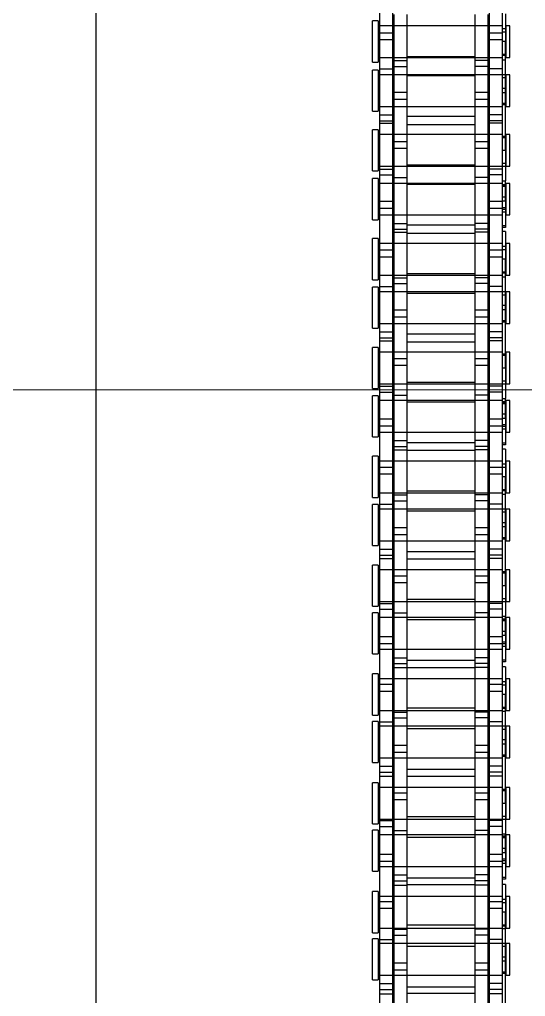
# Model space of a CAD drawing. Header units: metres. Extents: x 0 to 63075, y 0 to 44550.
# Drawn here: x 14100.3 to 14159.3, y 27081.8 to 27195.8 of the extents above; entities that cross this region are included whole.
import ezdxf

# ---------------------------------------------------------------- set-up
doc = ezdxf.new("R2010")
doc.units = ezdxf.units.M
doc.header["$LTSCALE"] = 75
for name, pattern in [('CENTER2', [28.575, 19.05, -3.175, 3.175, -3.175]), ('CENTERX2', [101.6, 63.5, -12.7, 12.7, -12.7]), ('HIDDEN2', [4.7625, 3.175, -1.5875])]:
    doc.linetypes.add(name, pattern=pattern)
for name, color, linetype in [('SC1', 7, 'CENTER2'), ('SDM', 7, 'Continuous'), ('SL4', 4, 'Continuous'), ('ST1', 7, 'HIDDEN2')]:
    doc.layers.add(name, color=color, linetype=linetype)

# ---------------------------------------------------------------- blocks, each defined once
blk = doc.blocks.new('A$Cb6dca9d5')
at = {"layer": 'SL4'}
blk.add_line((262.77, 215.01), (262.77, 1004.76), dxfattribs=at)
at = {"layer": 'ST1'}
for p, q in [((295.84, 450.3), (295.84, 459.4)), ((297.36, 450.3), (297.36, 459.4)), ((308.64, 450.3), (308.64, 459.4)), ((310.16, 450.3), (310.16, 459.4)), ((297.51, 447.56), (297.51, 456.65)), ((299.03, 447.56), (299.03, 456.65)), ((306.96, 447.56), (306.96, 456.65)), ((308.48, 447.56), (308.48, 456.65)), ((310.49, 456.71), (310.49, 453.48)), ((295, 451.08), (295, 455.88)), ((295.66, 455.88), (295, 455.88)), ((295.66, 455.88), (295.66, 451.08)), ((310.16, 455.32), (295.66, 455.32)), ((297.36, 455.32), (295.84, 455.32)), ((299.03, 455.32), (297.51, 455.32)), ((306.96, 455.32), (299.03, 455.32)), ((308.48, 455.32), (306.96, 455.32)), ((310.16, 455.32), (308.64, 455.32)), ((310.53, 454.95), (310.16, 454.95)), ((310.53, 455.32), (310.53, 451.63)), ((311, 455.32), (310.53, 455.32)), ((311, 451.63), (311, 455.32)), ((295.84, 454.5), (297.36, 454.5)), ((308.64, 454.5), (310.16, 454.5)), ((310.49, 454.58), (310.16, 454.58)), ((297.36, 453.67), (295.84, 453.67)), ((310.16, 453.67), (308.64, 453.67)), ((310.49, 453.48), (310.16, 453.48)), ((310.49, 440.78), (310.49, 453.48)), ((295.66, 451.63), (310.16, 451.63)), ((295.84, 451.63), (297.36, 451.63)), ((297.51, 451.63), (299.03, 451.63)), ((306.96, 451.71), (299.03, 451.71)), ((299.03, 451.63), (306.96, 451.63)), ((306.96, 451.63), (308.48, 451.63)), ((308.64, 451.63), (310.16, 451.63)), ((310.16, 452), (310.53, 452)), ((310.49, 451.86), (310.16, 451.86)), ((310.53, 451.63), (311, 451.63)), ((295, 451.08), (295.66, 451.08)), ((295.84, 450.3), (297.36, 450.3)), ((295.84, 443.95), (295.84, 450.3)), ((297.36, 443.95), (297.36, 450.3)), ((297.51, 451.26), (299.03, 451.26)), ((297.51, 450.58), (299.03, 450.58)), ((308.48, 451.26), (306.96, 451.26)), ((308.48, 450.58), (306.96, 450.58)), ((310.16, 450.3), (308.64, 450.3)), ((308.64, 443.95), (308.64, 450.3)), ((310.49, 451.31), (310.16, 451.31)), ((310.16, 443.95), (310.16, 450.3)), ((295, 445.36), (295, 450.15)), ((295.66, 450.15), (295, 450.15)), ((295.66, 450.15), (295.66, 445.36)), ((310.16, 449.6), (295.66, 449.6)), ((297.36, 449.6), (295.84, 449.6)), ((299.03, 449.6), (297.51, 449.6)), ((306.96, 449.6), (299.03, 449.6)), ((299.03, 449.52), (306.96, 449.52)), ((308.48, 449.6), (306.96, 449.6)), ((310.49, 449.6), (308.64, 449.6)), ((310.53, 449.23), (310.16, 449.23)), ((310.53, 449.6), (310.53, 445.91)), ((311, 449.6), (310.53, 449.6)), ((311, 445.91), (311, 449.6)), ((297.51, 446.7), (297.51, 447.56)), ((297.51, 447.56), (299.03, 447.56)), ((299.03, 446.7), (299.03, 447.56)), ((306.96, 446.7), (306.96, 447.56)), ((306.96, 447.56), (308.48, 447.56)), ((308.48, 446.7), (308.48, 447.56)), ((310.49, 448), (310.16, 448)), ((310.49, 447.51), (310.16, 447.51)), ((295.66, 445.91), (310.16, 445.91)), ((295.84, 445.91), (297.36, 445.91)), ((297.51, 437.6), (297.51, 446.7)), ((299.03, 446.7), (297.51, 446.7)), ((297.51, 445.91), (299.03, 445.91)), ((299.03, 437.6), (299.03, 446.7)), ((299.03, 445.91), (306.96, 445.91)), ((306.96, 437.6), (306.96, 446.7)), ((308.48, 446.7), (306.96, 446.7)), ((306.96, 445.91), (308.48, 445.91)), ((308.48, 437.6), (308.48, 446.7)), ((308.64, 445.91), (310.16, 445.91)), ((310.16, 446.28), (310.53, 446.28)), ((310.49, 446.2), (310.16, 446.2)), ((310.49, 446.08), (310.16, 446.08)), ((310.53, 445.91), (311, 445.91)), ((295, 445.36), (295.66, 445.36)), ((295.84, 444.93), (297.36, 444.93)), ((306.96, 444.74), (299.03, 444.74)), ((310.16, 444.93), (308.64, 444.93)), ((295.84, 444.24), (297.36, 444.24)), ((295.84, 443.95), (297.36, 443.95)), ((295.84, 434.86), (295.84, 443.95)), ((297.36, 434.86), (297.36, 443.95)), ((299.03, 443.79), (306.96, 443.79)), ((310.16, 444.24), (308.64, 444.24)), ((310.16, 443.95), (308.64, 443.95)), ((308.64, 434.86), (308.64, 443.95)), ((310.16, 434.86), (310.16, 443.95)), ((295, 438.38), (295, 443.18)), ((295.66, 443.18), (295, 443.18)), ((295.66, 443.18), (295.66, 438.38)), ((310.16, 442.62), (295.66, 442.62)), ((297.36, 442.62), (295.84, 442.62)), ((299.03, 442.62), (297.51, 442.62)), ((306.96, 442.62), (299.03, 442.62)), ((308.48, 442.62), (306.96, 442.62)), ((310.16, 442.62), (308.64, 442.62)), ((310.49, 442.4), (310.16, 442.4)), ((310.53, 442.62), (310.53, 438.93)), ((311, 442.62), (310.53, 442.62)), ((311, 438.93), (311, 442.62)), ((297.51, 441.83), (299.03, 441.83)), ((306.96, 441.83), (308.48, 441.83)), ((310.53, 442.25), (310.16, 442.25)), ((299.03, 441), (297.51, 441)), ((308.48, 441), (306.96, 441)), ((310.49, 440.78), (310.16, 440.78)), ((310.49, 440.78), (310.49, 437.23)), ((295.66, 438.93), (310.16, 438.93)), ((295.84, 438.93), (297.36, 438.93)), ((297.51, 438.93), (299.03, 438.93)), ((306.96, 439.04), (299.03, 439.04)), ((299.03, 438.93), (306.96, 438.93)), ((306.96, 438.93), (308.48, 438.93)), ((308.64, 438.93), (310.49, 438.93)), ((310.16, 439.3), (310.53, 439.3)), ((310.53, 438.93), (311, 438.93)), ((295, 438.38), (295.66, 438.38)), ((295.84, 438.59), (297.36, 438.59)), ((295.84, 437.91), (297.36, 437.91)), ((310.16, 438.59), (308.64, 438.59)), ((310.16, 437.91), (308.64, 437.91)), ((295, 432.69), (295, 437.48)), ((295.66, 437.48), (295, 437.48)), ((295.66, 437.48), (295.66, 432.69)), ((310.16, 436.93), (295.66, 436.93)), ((297.36, 436.93), (295.84, 436.93)), ((297.51, 437.6), (299.03, 437.6)), ((297.51, 431.25), (297.51, 437.6)), ((299.03, 436.93), (297.51, 436.93)), ((299.03, 431.25), (299.03, 437.6)), ((306.96, 436.93), (299.03, 436.93)), ((299.03, 436.82), (306.96, 436.82)), ((308.48, 437.6), (306.96, 437.6)), ((306.96, 431.25), (306.96, 437.6)), ((308.48, 436.93), (306.96, 436.93)), ((308.48, 431.25), (308.48, 437.6)), ((310.16, 436.93), (308.64, 436.93)), ((310.16, 437.23), (310.49, 437.23)), ((310.49, 436.76), (310.16, 436.76)), ((310.49, 436.64), (310.16, 436.64)), ((310.49, 434.84), (310.49, 437.23)), ((310.53, 436.93), (310.53, 433.24)), ((311, 436.93), (310.53, 436.93)), ((311, 433.24), (311, 436.93)), ((310.53, 436.56), (310.16, 436.56)), ((295.84, 434), (295.84, 434.86)), ((295.84, 434.86), (297.36, 434.86)), ((297.36, 434), (297.36, 434.86)), ((308.64, 434), (308.64, 434.86)), ((308.64, 434.86), (310.16, 434.86)), ((310.49, 435.33), (310.16, 435.33)), ((310.16, 434), (310.16, 434.86)), ((310.49, 434.84), (310.16, 434.84)), ((310.49, 434.84), (310.49, 431.76)), ((295.66, 433.24), (310.16, 433.24)), ((295.84, 424.9), (295.84, 434)), ((297.36, 434), (295.84, 434)), ((295.84, 433.24), (297.36, 433.24)), ((297.36, 424.9), (297.36, 434)), ((297.51, 433.24), (299.03, 433.24)), ((299.03, 433.24), (306.96, 433.24)), ((306.96, 433.24), (308.48, 433.24)), ((308.64, 424.9), (308.64, 434)), ((310.16, 434), (308.64, 434)), ((308.64, 433.24), (310.16, 433.24)), ((310.49, 434.08), (310.16, 434.08)), ((310.16, 424.9), (310.16, 434)), ((310.49, 433.88), (310.16, 433.88)), ((310.16, 433.61), (310.53, 433.61)), ((310.53, 433.24), (311, 433.24)), ((295, 432.69), (295.66, 432.69)), ((297.51, 432.26), (299.03, 432.26)), ((308.48, 432.26), (306.96, 432.26)), ((297.51, 431.57), (299.03, 431.57)), ((297.51, 431.25), (299.03, 431.25)), ((297.51, 422.16), (297.51, 431.25)), ((299.03, 422.16), (299.03, 431.25)), ((306.96, 432.04), (299.03, 432.04)), ((299.03, 431.12), (306.96, 431.12)), ((308.48, 431.57), (306.96, 431.57)), ((308.48, 431.25), (306.96, 431.25)), ((306.96, 422.16), (306.96, 431.25)), ((308.48, 422.16), (308.48, 431.25)), ((310.49, 431.96), (310.16, 431.96)), ((310.49, 431.76), (310.16, 431.76)), ((310.49, 431.31), (310.16, 431.31)), ((310.49, 431.31), (310.49, 428.08)), ((295, 425.68), (295, 430.48)), ((295.66, 430.48), (295, 430.48)), ((295.66, 430.48), (295.66, 425.68)), ((310.16, 429.92), (295.66, 429.92)), ((297.36, 429.92), (295.84, 429.92)), ((299.03, 429.92), (297.51, 429.92)), ((306.96, 429.92), (299.03, 429.92)), ((308.48, 429.92), (306.96, 429.92)), ((310.16, 429.92), (308.64, 429.92)), ((310.53, 429.92), (310.53, 426.23)), ((311, 429.92), (310.53, 429.92)), ((311, 426.23), (311, 429.92)), ((295.84, 429.16), (297.36, 429.16)), ((308.64, 429.16), (310.16, 429.16)), ((310.53, 429.55), (310.16, 429.55)), ((310.49, 429.18), (310.16, 429.18)), ((297.36, 428.33), (295.84, 428.33)), ((310.16, 428.33), (308.64, 428.33)), ((310.49, 428.08), (310.16, 428.08)), ((310.49, 415.38), (310.49, 428.08)), ((306.96, 426.37), (299.03, 426.37)), ((310.16, 426.6), (310.53, 426.6)), ((310.49, 426.46), (310.16, 426.46)), ((295, 425.68), (295.66, 425.68)), ((295.66, 426.23), (310.16, 426.23)), ((295.84, 426.23), (297.36, 426.23)), ((297.51, 426.23), (299.03, 426.23)), ((297.51, 425.92), (299.03, 425.92)), ((297.51, 425.24), (299.03, 425.24)), ((299.03, 426.23), (306.96, 426.23)), ((306.96, 426.23), (308.48, 426.23)), ((308.48, 425.92), (306.96, 425.92)), ((308.48, 425.24), (306.96, 425.24)), ((308.64, 426.23), (310.16, 426.23)), ((310.49, 425.97), (310.16, 425.97)), ((310.53, 426.23), (311, 426.23)), ((295, 420.02), (295, 424.81)), ((295.66, 424.81), (295, 424.81)), ((295.66, 424.81), (295.66, 420.02)), ((310.16, 424.26), (295.66, 424.26)), ((295.84, 424.9), (297.36, 424.9)), ((295.84, 418.55), (295.84, 424.9)), ((297.36, 424.26), (295.84, 424.26)), ((297.36, 418.55), (297.36, 424.9)), ((299.03, 424.26), (297.51, 424.26)), ((306.96, 424.26), (299.03, 424.26)), ((299.03, 424.12), (306.96, 424.12)), ((308.48, 424.26), (306.96, 424.26)), ((310.16, 424.9), (308.64, 424.9)), ((308.64, 418.55), (308.64, 424.9)), ((310.49, 424.26), (308.64, 424.26)), ((310.16, 418.55), (310.16, 424.9)), ((310.53, 424.26), (310.53, 420.57)), ((311, 424.26), (310.53, 424.26)), ((311, 420.57), (311, 424.26)), ((310.53, 423.89), (310.16, 423.89)), ((297.51, 421.3), (297.51, 422.16)), ((297.51, 422.16), (299.03, 422.16)), ((299.03, 421.3), (299.03, 422.16)), ((306.96, 421.3), (306.96, 422.16)), ((306.96, 422.16), (308.48, 422.16)), ((308.48, 421.3), (308.48, 422.16)), ((310.49, 422.66), (310.16, 422.66)), ((310.49, 422.17), (310.16, 422.17)), ((297.51, 412.2), (297.51, 421.3)), ((299.03, 421.3), (297.51, 421.3)), ((299.03, 412.2), (299.03, 421.3)), ((306.96, 412.2), (306.96, 421.3)), ((308.48, 421.3), (306.96, 421.3)), ((308.48, 412.2), (308.48, 421.3)), ((310.16, 420.94), (310.53, 420.94)), ((310.49, 420.86), (310.16, 420.86)), ((310.49, 420.74), (310.16, 420.74)), ((295, 420.02), (295.66, 420.02)), ((295.66, 420.57), (310.16, 420.57)), ((295.84, 420.57), (297.36, 420.57)), ((295.84, 419.59), (297.36, 419.59)), ((297.51, 420.57), (299.03, 420.57)), ((299.03, 420.57), (306.96, 420.57)), ((306.96, 420.57), (308.48, 420.57)), ((308.64, 420.57), (310.16, 420.57)), ((310.16, 419.59), (308.64, 419.59)), ((310.53, 420.57), (311, 420.57)), ((295.84, 418.9), (297.36, 418.9)), ((295.84, 418.55), (297.36, 418.55)), ((295.84, 409.46), (295.84, 418.55)), ((297.36, 409.46), (297.36, 418.55)), ((306.96, 419.34), (299.03, 419.34)), ((299.03, 418.45), (306.96, 418.45)), ((310.16, 418.9), (308.64, 418.9)), ((310.16, 418.55), (308.64, 418.55)), ((308.64, 409.46), (308.64, 418.55)), ((310.16, 409.46), (310.16, 418.55)), ((295, 412.98), (295, 417.78)), ((295.66, 417.78), (295, 417.78)), ((295.66, 417.78), (295.66, 412.98)), ((310.16, 417.22), (295.66, 417.22)), ((297.36, 417.22), (295.84, 417.22)), ((299.03, 417.22), (297.51, 417.22)), ((297.51, 416.49), (299.03, 416.49)), ((306.96, 417.22), (299.03, 417.22)), ((308.48, 417.22), (306.96, 417.22)), ((306.96, 416.49), (308.48, 416.49)), ((310.16, 417.22), (308.64, 417.22)), ((310.49, 417), (310.16, 417)), ((310.53, 416.85), (310.16, 416.85)), ((310.53, 417.22), (310.53, 413.53)), ((311, 417.22), (310.53, 417.22)), ((311, 413.53), (311, 417.22)), ((299.03, 415.66), (297.51, 415.66)), ((308.48, 415.66), (306.96, 415.66)), ((310.49, 415.38), (310.16, 415.38)), ((310.49, 415.38), (310.49, 411.83)), ((310.16, 413.9), (310.53, 413.9)), ((295, 412.98), (295.66, 412.98)), ((295.66, 413.53), (310.16, 413.53)), ((295.84, 413.53), (297.36, 413.53)), ((295.84, 413.25), (297.36, 413.25)), ((297.51, 413.53), (299.03, 413.53)), ((306.96, 413.7), (299.03, 413.7)), ((299.03, 413.53), (306.96, 413.53)), ((306.96, 413.53), (308.48, 413.53)), ((308.64, 413.53), (310.49, 413.53)), ((310.16, 413.25), (308.64, 413.25)), ((310.53, 413.53), (311, 413.53)), ((295, 407.35), (295, 412.14)), ((295.66, 412.14), (295, 412.14)), ((295.66, 412.14), (295.66, 407.35)), ((310.16, 411.59), (295.66, 411.59)), ((295.84, 412.57), (297.36, 412.57)), ((297.36, 411.59), (295.84, 411.59)), ((297.51, 412.2), (299.03, 412.2)), ((297.51, 405.85), (297.51, 412.2)), ((299.03, 411.59), (297.51, 411.59)), ((299.03, 405.85), (299.03, 412.2)), ((306.96, 411.59), (299.03, 411.59)), ((308.48, 412.2), (306.96, 412.2)), ((306.96, 405.85), (306.96, 412.2)), ((308.48, 411.59), (306.96, 411.59)), ((308.48, 405.85), (308.48, 412.2)), ((310.16, 412.57), (308.64, 412.57)), ((310.16, 411.59), (308.64, 411.59)), ((310.16, 411.83), (310.49, 411.83)), ((310.49, 409.5), (310.49, 411.83)), ((310.53, 411.59), (310.53, 407.9)), ((311, 411.59), (310.53, 411.59)), ((311, 407.9), (311, 411.59)), ((299.03, 411.42), (306.96, 411.42)), ((310.49, 411.42), (310.16, 411.42)), ((310.49, 411.3), (310.16, 411.3)), ((310.53, 411.22), (310.16, 411.22)), ((295.84, 408.6), (295.84, 409.46)), ((295.84, 409.46), (297.36, 409.46)), ((297.36, 408.6), (297.36, 409.46)), ((308.64, 408.6), (308.64, 409.46)), ((308.64, 409.46), (310.16, 409.46)), ((310.49, 409.99), (310.16, 409.99)), ((310.49, 409.5), (310.16, 409.5)), ((310.16, 408.6), (310.16, 409.46)), ((310.49, 409.5), (310.49, 406.42)), ((295.84, 399.5), (295.84, 408.6)), ((297.36, 408.6), (295.84, 408.6)), ((297.36, 399.5), (297.36, 408.6)), ((308.64, 399.5), (308.64, 408.6)), ((310.16, 408.6), (308.64, 408.6)), ((310.49, 408.74), (310.16, 408.74)), ((310.16, 399.5), (310.16, 408.6)), ((310.49, 408.54), (310.16, 408.54)), ((310.16, 408.27), (310.53, 408.27)), ((295, 407.35), (295.66, 407.35)), ((295.66, 407.9), (310.16, 407.9)), ((295.84, 407.9), (297.36, 407.9)), ((297.51, 407.9), (299.03, 407.9)), ((299.03, 407.9), (306.96, 407.9)), ((306.96, 407.9), (308.48, 407.9)), ((308.64, 407.9), (310.16, 407.9)), ((310.53, 407.9), (311, 407.9)), ((297.51, 406.92), (299.03, 406.92)), ((297.51, 406.23), (299.03, 406.23)), ((297.51, 405.85), (299.03, 405.85)), ((297.51, 396.76), (297.51, 405.85)), ((299.03, 396.76), (299.03, 405.85)), ((306.96, 406.64), (299.03, 406.64)), ((308.48, 406.92), (306.96, 406.92)), ((308.48, 406.23), (306.96, 406.23)), ((308.48, 405.85), (306.96, 405.85)), ((306.96, 396.76), (306.96, 405.85)), ((308.48, 396.76), (308.48, 405.85)), ((310.49, 406.62), (310.16, 406.62)), ((310.49, 406.42), (310.16, 406.42)), ((310.49, 405.91), (310.16, 405.91)), ((310.49, 405.91), (310.49, 402.68)), ((295, 400.28), (295, 405.08)), ((295.66, 405.08), (295, 405.08)), ((295.66, 405.08), (295.66, 400.28)), ((299.03, 405.78), (306.96, 405.78)), ((310.16, 404.52), (295.66, 404.52)), ((297.36, 404.52), (295.84, 404.52)), ((295.84, 403.82), (297.36, 403.82)), ((299.03, 404.52), (297.51, 404.52)), ((306.96, 404.52), (299.03, 404.52)), ((308.48, 404.52), (306.96, 404.52)), ((310.16, 404.52), (308.64, 404.52)), ((308.64, 403.82), (310.16, 403.82)), ((310.53, 404.15), (310.16, 404.15)), ((310.49, 403.78), (310.16, 403.78)), ((310.53, 404.52), (310.53, 400.83)), ((311, 404.52), (310.53, 404.52)), ((311, 400.83), (311, 404.52)), ((297.36, 402.99), (295.84, 402.99)), ((310.16, 402.99), (308.64, 402.99)), ((310.49, 402.68), (310.16, 402.68)), ((310.49, 389.98), (310.49, 402.68)), ((295, 400.28), (295.66, 400.28)), ((295.66, 400.83), (310.16, 400.83)), ((295.84, 400.83), (297.36, 400.83)), ((297.51, 400.83), (299.03, 400.83)), ((297.51, 400.58), (299.03, 400.58)), ((306.96, 401.03), (299.03, 401.03)), ((299.03, 400.83), (306.96, 400.83)), ((306.96, 400.83), (308.48, 400.83)), ((308.48, 400.58), (306.96, 400.58)), ((308.64, 400.83), (310.16, 400.83)), ((310.16, 401.2), (310.53, 401.2)), ((310.49, 401.06), (310.16, 401.06)), ((310.49, 400.63), (310.16, 400.63)), ((310.53, 400.83), (311, 400.83)), ((295, 394.68), (295, 399.47)), ((295.66, 399.47), (295, 399.47)), ((295.66, 399.47), (295.66, 394.68)), ((295.84, 399.5), (297.36, 399.5)), ((295.84, 393.15), (295.84, 399.5)), ((297.36, 393.15), (297.36, 399.5)), ((297.51, 399.9), (299.03, 399.9)), ((308.48, 399.9), (306.96, 399.9)), ((310.16, 399.5), (308.64, 399.5)), ((308.64, 393.15), (308.64, 399.5)), ((310.16, 393.15), (310.16, 399.5)), ((310.16, 398.92), (295.66, 398.92)), ((297.36, 398.92), (295.84, 398.92)), ((299.03, 398.92), (297.51, 398.92)), ((306.96, 398.92), (299.03, 398.92)), ((299.03, 398.72), (306.96, 398.72)), ((308.48, 398.92), (306.96, 398.92)), ((310.49, 398.92), (308.64, 398.92)), ((310.53, 398.55), (310.16, 398.55)), ((310.53, 398.92), (310.53, 395.23)), ((311, 398.92), (310.53, 398.92)), ((311, 395.23), (311, 398.92)), ((297.51, 395.9), (297.51, 396.76)), ((297.51, 396.76), (299.03, 396.76)), ((299.03, 395.9), (299.03, 396.76)), ((306.96, 395.9), (306.96, 396.76)), ((306.96, 396.76), (308.48, 396.76)), ((308.48, 395.9), (308.48, 396.76)), ((310.49, 397.32), (310.16, 397.32)), ((310.49, 396.83), (310.16, 396.83)), ((297.51, 386.8), (297.51, 395.9)), ((299.03, 395.9), (297.51, 395.9)), ((299.03, 386.8), (299.03, 395.9)), ((306.96, 386.8), (306.96, 395.9)), ((308.48, 395.9), (306.96, 395.9)), ((308.48, 386.8), (308.48, 395.9)), ((310.16, 395.6), (310.53, 395.6)), ((295, 394.68), (295.66, 394.68)), ((295.66, 395.23), (310.16, 395.23)), ((295.84, 395.23), (297.36, 395.23)), ((297.51, 395.23), (299.03, 395.23)), ((299.03, 395.23), (306.96, 395.23)), ((306.96, 395.23), (308.48, 395.23)), ((308.64, 395.23), (310.16, 395.23)), ((310.49, 395.52), (310.16, 395.52)), ((310.49, 395.4), (310.16, 395.4)), ((310.53, 395.23), (311, 395.23)), ((295.84, 394.25), (297.36, 394.25)), ((295.84, 393.56), (297.36, 393.56)), ((306.96, 393.94), (299.03, 393.94)), ((310.16, 394.25), (308.64, 394.25)), ((310.16, 393.56), (308.64, 393.56)), ((295, 387.58), (295, 392.38)), ((295.66, 392.38), (295, 392.38)), ((295.66, 392.38), (295.66, 387.58)), ((295.84, 393.15), (297.36, 393.15)), ((295.84, 384.06), (295.84, 393.15)), ((297.36, 384.06), (297.36, 393.15)), ((299.03, 393.11), (306.96, 393.11)), ((310.16, 393.15), (308.64, 393.15)), ((308.64, 384.06), (308.64, 393.15)), ((310.16, 384.06), (310.16, 393.15)), ((310.16, 391.82), (295.66, 391.82)), ((297.36, 391.82), (295.84, 391.82)), ((299.03, 391.82), (297.51, 391.82)), ((297.51, 391.15), (299.03, 391.15)), ((306.96, 391.82), (299.03, 391.82)), ((308.48, 391.82), (306.96, 391.82)), ((306.96, 391.15), (308.48, 391.15)), ((310.16, 391.82), (308.64, 391.82)), ((310.49, 391.6), (310.16, 391.6)), ((310.53, 391.45), (310.16, 391.45)), ((310.53, 391.82), (310.53, 388.13)), ((311, 391.82), (310.53, 391.82)), ((311, 388.13), (311, 391.82)), ((299.03, 390.32), (297.51, 390.32)), ((308.48, 390.32), (306.96, 390.32)), ((310.49, 389.98), (310.16, 389.98)), ((310.49, 389.98), (310.49, 386.43)), ((295.66, 388.13), (310.16, 388.13)), ((295.84, 388.13), (297.36, 388.13)), ((295.84, 387.91), (297.36, 387.91)), ((297.51, 388.13), (299.03, 388.13)), ((306.96, 388.36), (299.03, 388.36)), ((299.03, 388.13), (306.96, 388.13)), ((306.96, 388.13), (308.48, 388.13)), ((308.64, 388.13), (310.49, 388.13)), ((310.16, 387.91), (308.64, 387.91)), ((310.16, 388.5), (310.53, 388.5)), ((310.53, 388.13), (311, 388.13)), ((295, 387.58), (295.66, 387.58)), ((295, 382.01), (295, 386.8)), ((295.66, 386.8), (295, 386.8)), ((295.66, 386.8), (295.66, 382.01)), ((295.84, 387.23), (297.36, 387.23)), ((297.51, 386.8), (299.03, 386.8)), ((297.51, 380.45), (297.51, 386.8)), ((299.03, 380.45), (299.03, 386.8)), ((308.48, 386.8), (306.96, 386.8)), ((306.96, 380.45), (306.96, 386.8)), ((308.48, 380.45), (308.48, 386.8)), ((310.16, 387.23), (308.64, 387.23)), ((310.16, 386.25), (295.66, 386.25)), ((297.36, 386.25), (295.84, 386.25)), ((299.03, 386.25), (297.51, 386.25)), ((306.96, 386.25), (299.03, 386.25)), ((299.03, 386.02), (306.96, 386.02)), ((308.48, 386.25), (306.96, 386.25)), ((310.16, 386.25), (308.64, 386.25)), ((310.16, 386.43), (310.49, 386.43)), ((310.49, 386.08), (310.16, 386.08)), ((310.49, 385.96), (310.16, 385.96)), ((310.53, 385.88), (310.16, 385.88)), ((310.49, 384.16), (310.49, 386.43)), ((310.53, 386.25), (310.53, 382.56)), ((311, 386.25), (310.53, 386.25)), ((311, 382.56), (311, 386.25)), ((310.49, 384.65), (310.16, 384.65)), ((295.84, 383.2), (295.84, 384.06)), ((295.84, 384.06), (297.36, 384.06)), ((295.84, 374.1), (295.84, 383.2)), ((297.36, 383.2), (295.84, 383.2)), ((297.36, 383.2), (297.36, 384.06)), ((297.36, 374.1), (297.36, 383.2)), ((308.64, 383.2), (308.64, 384.06)), ((308.64, 384.06), (310.16, 384.06)), ((308.64, 374.1), (308.64, 383.2)), ((310.16, 383.2), (308.64, 383.2)), ((310.49, 384.16), (310.16, 384.16)), ((310.16, 383.2), (310.16, 384.06)), ((310.49, 383.4), (310.16, 383.4)), ((310.49, 383.2), (310.16, 383.2)), ((310.16, 374.1), (310.16, 383.2)), ((310.49, 384.16), (310.49, 381.08)), ((295, 382.01), (295.66, 382.01)), ((295.66, 382.56), (310.16, 382.56)), ((295.84, 382.56), (297.36, 382.56)), ((297.51, 382.56), (299.03, 382.56)), ((299.03, 382.56), (306.96, 382.56)), ((306.96, 382.56), (308.48, 382.56)), ((308.64, 382.56), (310.16, 382.56)), ((310.16, 382.93), (310.53, 382.93)), ((310.53, 382.56), (311, 382.56)), ((297.51, 381.58), (299.03, 381.58)), ((297.51, 380.89), (299.03, 380.89)), ((306.96, 381.24), (299.03, 381.24)), ((308.48, 381.58), (306.96, 381.58)), ((308.48, 380.89), (306.96, 380.89)), ((310.49, 381.28), (310.16, 381.28)), ((310.49, 381.08), (310.16, 381.08)), ((295, 374.88), (295, 379.68)), ((295.66, 379.68), (295, 379.68)), ((295.66, 379.68), (295.66, 374.88)), ((297.51, 380.45), (299.03, 380.45)), ((297.51, 371.36), (297.51, 380.45)), ((299.03, 371.36), (299.03, 380.45)), ((299.03, 380.44), (306.96, 380.44)), ((308.48, 380.45), (306.96, 380.45)), ((306.96, 371.36), (306.96, 380.45)), ((308.48, 371.36), (308.48, 380.45)), ((310.49, 380.51), (310.16, 380.51)), ((310.49, 380.51), (310.49, 377.28)), ((310.16, 379.12), (295.66, 379.12)), ((297.36, 379.12), (295.84, 379.12)), ((295.84, 378.48), (297.36, 378.48)), ((299.03, 379.12), (297.51, 379.12)), ((306.96, 379.12), (299.03, 379.12)), ((308.48, 379.12), (306.96, 379.12)), ((310.16, 379.12), (308.64, 379.12)), ((308.64, 378.48), (310.16, 378.48)), ((310.53, 378.75), (310.16, 378.75)), ((310.53, 379.12), (310.53, 375.43)), ((311, 379.12), (310.53, 379.12)), ((311, 375.43), (311, 379.12)), ((297.36, 377.65), (295.84, 377.65)), ((310.16, 377.65), (308.64, 377.65)), ((310.49, 378.38), (310.16, 378.38)), ((310.49, 377.28), (310.16, 377.28)), ((310.49, 364.58), (310.49, 377.28)), ((295.66, 375.43), (310.16, 375.43)), ((295.84, 375.43), (297.36, 375.43)), ((297.51, 375.43), (299.03, 375.43)), ((297.51, 375.24), (299.03, 375.24)), ((306.96, 375.69), (299.03, 375.69)), ((299.03, 375.43), (306.96, 375.43)), ((306.96, 375.43), (308.48, 375.43)), ((308.48, 375.24), (306.96, 375.24)), ((308.64, 375.43), (310.16, 375.43)), ((310.16, 375.8), (310.53, 375.8)), ((310.49, 375.66), (310.16, 375.66)), ((310.49, 375.29), (310.16, 375.29)), ((310.53, 375.43), (311, 375.43)), ((295, 374.88), (295.66, 374.88)), ((295, 369.34), (295, 374.13)), ((295.66, 374.13), (295, 374.13)), ((295.66, 374.13), (295.66, 369.34)), ((295.84, 374.1), (297.36, 374.1)), ((295.84, 367.75), (295.84, 374.1)), ((297.36, 367.75), (297.36, 374.1)), ((297.51, 374.56), (299.03, 374.56)), ((308.48, 374.56), (306.96, 374.56)), ((310.16, 374.1), (308.64, 374.1)), ((308.64, 367.75), (308.64, 374.1)), ((310.16, 367.75), (310.16, 374.1)), ((310.16, 373.58), (295.66, 373.58)), ((297.36, 373.58), (295.84, 373.58)), ((299.03, 373.58), (297.51, 373.58)), ((306.96, 373.58), (299.03, 373.58)), ((299.03, 373.32), (306.96, 373.32)), ((308.48, 373.58), (306.96, 373.58)), ((310.49, 373.58), (308.64, 373.58)), ((310.53, 373.21), (310.16, 373.21)), ((310.53, 373.58), (310.53, 369.89)), ((311, 373.58), (310.53, 373.58)), ((311, 369.89), (311, 373.58)), ((310.49, 371.98), (310.16, 371.98)), ((297.51, 370.5), (297.51, 371.36)), ((297.51, 371.36), (299.03, 371.36)), ((297.51, 361.4), (297.51, 370.5)), ((299.03, 370.5), (297.51, 370.5)), ((299.03, 370.5), (299.03, 371.36)), ((299.03, 361.4), (299.03, 370.5)), ((306.96, 370.5), (306.96, 371.36)), ((306.96, 371.36), (308.48, 371.36)), ((306.96, 361.4), (306.96, 370.5)), ((308.48, 370.5), (306.96, 370.5)), ((308.48, 370.5), (308.48, 371.36)), ((308.48, 361.4), (308.48, 370.5)), ((310.49, 371.49), (310.16, 371.49)), ((295.66, 369.89), (310.16, 369.89)), ((295.84, 369.89), (297.36, 369.89)), ((297.51, 369.89), (299.03, 369.89)), ((299.03, 369.89), (306.96, 369.89)), ((306.96, 369.89), (308.48, 369.89)), ((308.64, 369.89), (310.16, 369.89)), ((310.16, 370.26), (310.53, 370.26)), ((310.49, 370.18), (310.16, 370.18)), ((310.49, 370.06), (310.16, 370.06)), ((310.53, 369.89), (311, 369.89)), ((295, 369.34), (295.66, 369.34)), ((295.84, 368.91), (297.36, 368.91)), ((295.84, 368.22), (297.36, 368.22)), ((306.96, 368.54), (299.03, 368.54)), ((310.16, 368.91), (308.64, 368.91)), ((310.16, 368.22), (308.64, 368.22)), ((295.84, 367.75), (297.36, 367.75)), ((295.84, 358.66), (295.84, 367.75)), ((297.36, 358.66), (297.36, 367.75)), ((299.03, 367.77), (306.96, 367.77)), ((310.16, 367.75), (308.64, 367.75)), ((308.64, 358.66), (308.64, 367.75)), ((310.16, 358.66), (310.16, 367.75)), ((295, 362.18), (295, 366.98)), ((295.66, 366.98), (295, 366.98)), ((295.66, 366.98), (295.66, 362.18)), ((310.16, 366.42), (295.66, 366.42)), ((297.36, 366.42), (295.84, 366.42)), ((299.03, 366.42), (297.51, 366.42)), ((306.96, 366.42), (299.03, 366.42)), ((308.48, 366.42), (306.96, 366.42)), ((310.16, 366.42), (308.64, 366.42)), ((310.49, 366.2), (310.16, 366.2)), ((310.53, 366.05), (310.16, 366.05)), ((310.53, 366.42), (310.53, 362.73)), ((311, 366.42), (310.53, 366.42)), ((311, 362.73), (311, 366.42)), ((297.51, 365.81), (299.03, 365.81)), ((299.03, 364.98), (297.51, 364.98)), ((306.96, 365.81), (308.48, 365.81)), ((308.48, 364.98), (306.96, 364.98)), ((310.49, 364.58), (310.16, 364.58)), ((310.49, 364.58), (310.49, 361.03)), ((295.66, 362.73), (310.16, 362.73)), ((295.84, 362.73), (297.36, 362.73)), ((295.84, 362.57), (297.36, 362.57)), ((297.51, 362.73), (299.03, 362.73)), ((306.96, 363.02), (299.03, 363.02)), ((299.03, 362.73), (306.96, 362.73)), ((306.96, 362.73), (308.48, 362.73)), ((308.64, 362.73), (310.49, 362.73)), ((310.16, 362.57), (308.64, 362.57)), ((310.16, 363.1), (310.53, 363.1)), ((310.53, 362.73), (311, 362.73)), ((295, 362.18), (295.66, 362.18)), ((295, 356.67), (295, 361.46)), ((295.66, 361.46), (295, 361.46)), ((295.66, 361.46), (295.66, 356.67)), ((295.84, 361.89), (297.36, 361.89)), ((297.51, 361.4), (299.03, 361.4)), ((297.51, 355.05), (297.51, 361.4)), ((299.03, 355.05), (299.03, 361.4)), ((308.48, 361.4), (306.96, 361.4)), ((306.96, 355.05), (306.96, 361.4)), ((308.48, 355.05), (308.48, 361.4)), ((310.16, 361.89), (308.64, 361.89)), ((310.16, 360.91), (295.66, 360.91)), ((297.36, 360.91), (295.84, 360.91)), ((299.03, 360.91), (297.51, 360.91)), ((306.96, 360.91), (299.03, 360.91)), ((299.03, 360.62), (306.96, 360.62)), ((308.48, 360.91), (306.96, 360.91)), ((310.16, 360.91), (308.64, 360.91)), ((310.16, 361.03), (310.49, 361.03)), ((310.49, 360.74), (310.16, 360.74)), ((310.49, 360.62), (310.16, 360.62)), ((310.53, 360.54), (310.16, 360.54)), ((310.49, 358.82), (310.49, 361.03)), ((310.53, 360.91), (310.53, 357.22)), ((311, 360.91), (310.53, 360.91)), ((311, 357.22), (311, 360.91)), ((310.49, 359.31), (310.16, 359.31)), ((295.84, 357.8), (295.84, 358.66)), ((295.84, 358.66), (297.36, 358.66)), ((297.36, 357.8), (297.36, 358.66)), ((308.64, 357.8), (308.64, 358.66)), ((308.64, 358.66), (310.16, 358.66)), ((310.49, 358.82), (310.16, 358.82)), ((310.16, 357.8), (310.16, 358.66)), ((310.49, 358.06), (310.16, 358.06)), ((310.49, 358.82), (310.49, 355.74)), ((295.66, 357.22), (310.16, 357.22)), ((295.84, 348.7), (295.84, 357.8)), ((297.36, 357.8), (295.84, 357.8)), ((295.84, 357.22), (297.36, 357.22)), ((297.36, 348.7), (297.36, 357.8)), ((297.51, 357.22), (299.03, 357.22)), ((299.03, 357.22), (306.96, 357.22)), ((306.96, 357.22), (308.48, 357.22)), ((308.64, 348.7), (308.64, 357.8)), ((310.16, 357.8), (308.64, 357.8)), ((308.64, 357.22), (310.16, 357.22)), ((310.49, 357.86), (310.16, 357.86)), ((310.16, 348.7), (310.16, 357.8)), ((310.16, 357.59), (310.53, 357.59)), ((310.53, 357.22), (311, 357.22)), ((295, 356.67), (295.66, 356.67)), ((297.51, 356.24), (299.03, 356.24)), ((306.96, 355.84), (299.03, 355.84)), ((308.48, 356.24), (306.96, 356.24)), ((310.49, 355.94), (310.16, 355.94)), ((310.49, 355.74), (310.16, 355.74)), ((297.51, 355.55), (299.03, 355.55)), ((297.51, 355.05), (299.03, 355.05)), ((297.51, 345.96), (297.51, 355.05)), ((299.03, 345.96), (299.03, 355.05)), ((299.03, 355.1), (306.96, 355.1)), ((308.48, 355.55), (306.96, 355.55)), ((308.48, 355.05), (306.96, 355.05)), ((306.96, 345.96), (306.96, 355.05)), ((308.48, 345.96), (308.48, 355.05)), ((310.49, 355.11), (310.16, 355.11)), ((310.49, 355.11), (310.49, 351.88)), ((295, 349.48), (295, 354.28)), ((295.66, 354.28), (295, 354.28)), ((295.66, 354.28), (295.66, 349.48)), ((310.16, 353.72), (295.66, 353.72)), ((297.36, 353.72), (295.84, 353.72)), ((299.03, 353.72), (297.51, 353.72)), ((306.96, 353.72), (299.03, 353.72)), ((308.48, 353.72), (306.96, 353.72)), ((310.16, 353.72), (308.64, 353.72)), ((310.53, 353.72), (310.53, 350.03)), ((311, 353.72), (310.53, 353.72)), ((311, 350.03), (311, 353.72)), ((295.84, 353.14), (297.36, 353.14)), ((297.36, 352.31), (295.84, 352.31)), ((308.64, 353.14), (310.16, 353.14)), ((310.16, 352.31), (308.64, 352.31)), ((310.53, 353.35), (310.16, 353.35)), ((310.49, 352.98), (310.16, 352.98)), ((310.49, 351.88), (310.16, 351.88)), ((310.49, 339.18), (310.49, 351.88)), ((295.66, 350.03), (310.16, 350.03)), ((295.84, 350.03), (297.36, 350.03)), ((297.51, 350.03), (299.03, 350.03)), ((306.96, 350.35), (299.03, 350.35)), ((299.03, 350.03), (306.96, 350.03)), ((306.96, 350.03), (308.48, 350.03)), ((308.64, 350.03), (310.16, 350.03)), ((310.16, 350.4), (310.53, 350.4)), ((310.49, 350.26), (310.16, 350.26)), ((310.53, 350.03), (311, 350.03)), ((295, 349.48), (295.66, 349.48)), ((297.51, 349.9), (299.03, 349.9)), ((297.51, 349.22), (299.03, 349.22)), ((308.48, 349.9), (306.96, 349.9)), ((308.48, 349.22), (306.96, 349.22)), ((310.49, 349.95), (310.16, 349.95)), ((295, 344), (295, 348.79)), ((295.66, 348.79), (295, 348.79)), ((295.66, 348.79), (295.66, 344)), ((310.16, 348.24), (295.66, 348.24)), ((295.84, 348.7), (297.36, 348.7)), ((295.84, 342.35), (295.84, 348.7)), ((297.36, 348.24), (295.84, 348.24)), ((297.36, 342.35), (297.36, 348.7)), ((299.03, 348.24), (297.51, 348.24)), ((306.96, 348.24), (299.03, 348.24)), ((299.03, 347.92), (306.96, 347.92)), ((308.48, 348.24), (306.96, 348.24)), ((310.16, 348.7), (308.64, 348.7)), ((308.64, 342.35), (308.64, 348.7)), ((310.49, 348.24), (308.64, 348.24)), ((310.16, 342.35), (310.16, 348.7)), ((310.53, 347.87), (310.16, 347.87)), ((310.53, 348.24), (310.53, 344.55)), ((311, 348.24), (310.53, 348.24)), ((311, 344.55), (311, 348.24)), ((310.49, 346.64), (310.16, 346.64)), ((297.51, 345.1), (297.51, 345.96)), ((297.51, 345.96), (299.03, 345.96)), ((299.03, 345.1), (299.03, 345.96)), ((306.96, 345.1), (306.96, 345.96)), ((306.96, 345.96), (308.48, 345.96)), ((308.48, 345.1), (308.48, 345.96)), ((310.49, 346.15), (310.16, 346.15)), ((295.66, 344.55), (310.16, 344.55)), ((295.84, 344.55), (297.36, 344.55)), ((297.51, 336), (297.51, 345.1)), ((299.03, 345.1), (297.51, 345.1)), ((297.51, 344.55), (299.03, 344.55)), ((299.03, 336), (299.03, 345.1)), ((299.03, 344.55), (306.96, 344.55)), ((306.96, 336), (306.96, 345.1)), ((308.48, 345.1), (306.96, 345.1)), ((306.96, 344.55), (308.48, 344.55)), ((308.48, 336), (308.48, 345.1)), ((308.64, 344.55), (310.16, 344.55)), ((310.16, 344.92), (310.53, 344.92)), ((310.49, 344.84), (310.16, 344.84)), ((310.49, 344.72), (310.16, 344.72)), ((310.53, 344.55), (311, 344.55)), ((295, 344), (295.66, 344)), ((295.84, 343.57), (297.36, 343.57)), ((306.96, 343.14), (299.03, 343.14)), ((310.16, 343.57), (308.64, 343.57)), ((295.84, 342.88), (297.36, 342.88)), ((295.84, 342.35), (297.36, 342.35)), ((295.84, 333.26), (295.84, 342.35)), ((297.36, 333.26), (297.36, 342.35)), ((299.03, 342.43), (306.96, 342.43)), ((310.16, 342.88), (308.64, 342.88)), ((310.16, 342.35), (308.64, 342.35)), ((308.64, 333.26), (308.64, 342.35)), ((310.16, 333.26), (310.16, 342.35))]:
    blk.add_line(p, q, dxfattribs=at)

msp = doc.modelspace()

# ---------------------------------------------------------------- linework, layer by layer
at = {"layer": 'SC1', "color": 7, "linetype": 'CENTERX2', "lineweight": 9}
msp.add_line((22143.58, 27152.59), (6381.38, 27152.59), dxfattribs=at)

# ---------------------------------------------------------------- block references
at = {"layer": 'SDM'}
msp.add_blockref('A$Cb6dca9d5', (13846.47, 26739.77), dxfattribs=at)

doc.saveas('drawing.dxf')
